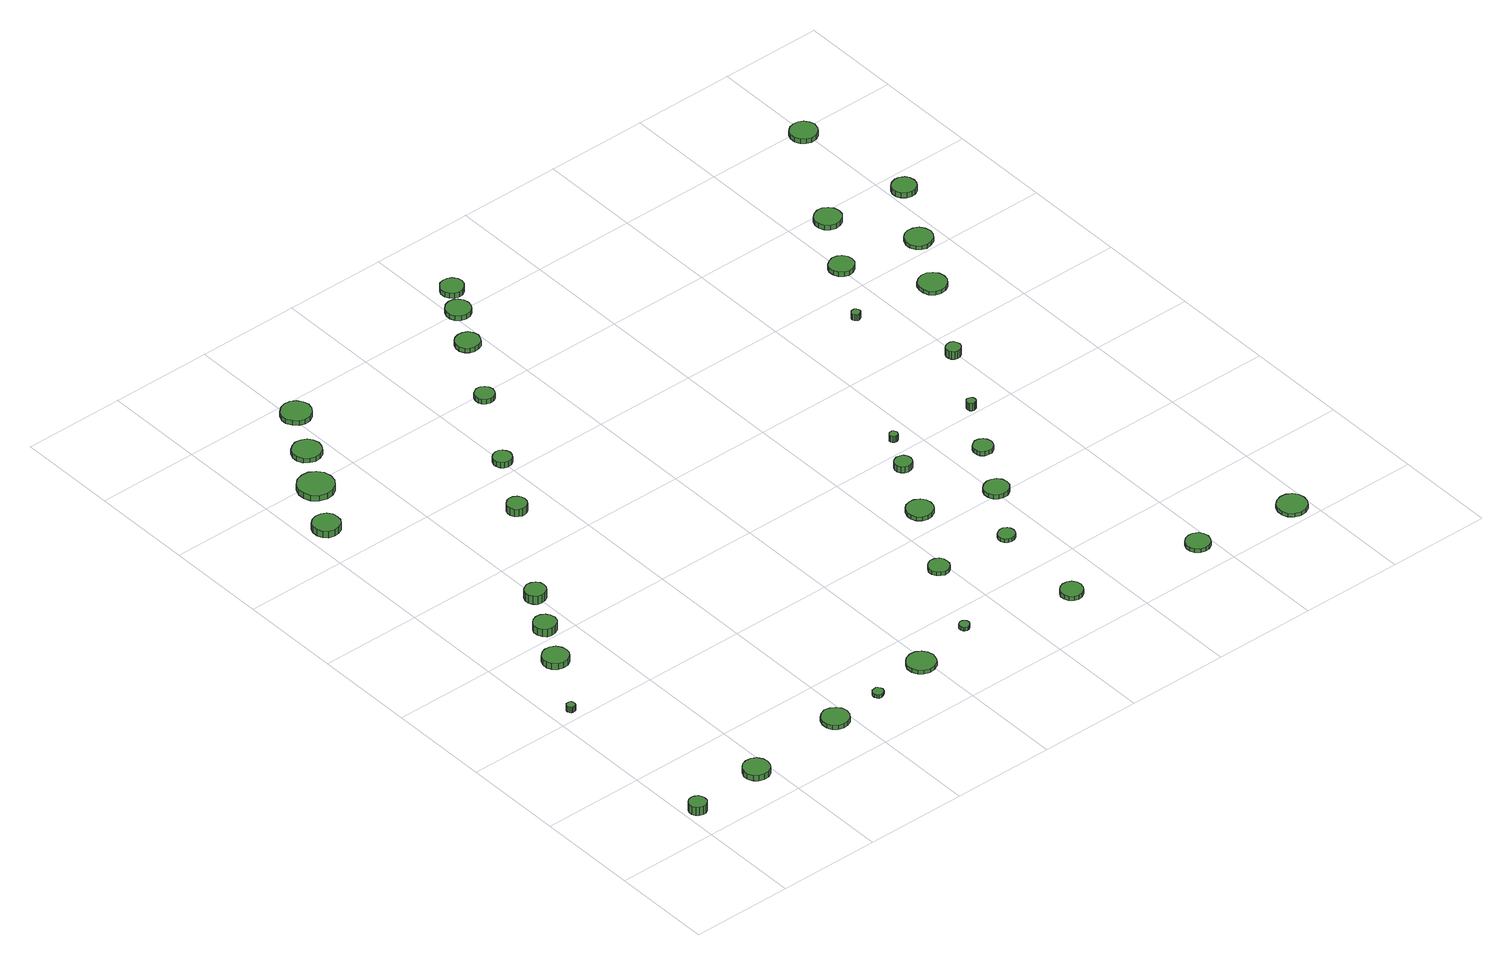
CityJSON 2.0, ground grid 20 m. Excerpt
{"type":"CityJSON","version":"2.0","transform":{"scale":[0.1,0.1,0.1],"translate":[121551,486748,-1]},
"CityObjects":{
"tree1":{"type":"SolitaryVegetationObject","attributes":{"function":"something"},"geometry":[{"type":"MultiSurface","lod":"1","boundaries":[[[0,1,2,3,4,5,6,7,8,9,10,11,12,13,14]],[[15,16,17,18,19,20,21,22,23,24,25,26,27,28,29]],[[0,29,28,1]],[[1,28,27,2]],[[2,27,26,3]],[[3,26,25,4]],[[4,25,24,5]],[[5,24,23,6]],[[6,23,22,7]],[[7,22,21,8]],[[8,21,20,9]],[[9,20,19,10]],[[10,19,18,11]],[[11,18,17,12]],[[12,17,16,13]],[[13,16,15,14]],[[14,15,29,0]]]}]},
"tree2":{"type":"SolitaryVegetationObject","attributes":{"function":"something"},"geometry":[{"type":"MultiSurface","lod":"1","boundaries":[[[30,31,32,33,34,35,36,37,38,39,40,41,42,43,44]],[[45,46,47,48,49,50,51,52,53,54,55,56,57,58,59]],[[30,59,58,31]],[[31,58,57,32]],[[32,57,56,33]],[[33,56,55,34]],[[34,55,54,35]],[[35,54,53,36]],[[36,53,52,37]],[[37,52,51,38]],[[38,51,50,39]],[[39,50,49,40]],[[40,49,48,41]],[[41,48,47,42]],[[42,47,46,43]],[[43,46,45,44]],[[44,45,59,30]]]}]},
"tree3":{"type":"SolitaryVegetationObject","attributes":{"function":"something"},"geometry":[{"type":"MultiSurface","lod":"1","boundaries":[[[60,61,62,63,64,65,66,67,68,69,70,71,72,73,74]],[[75,76,77,78,79,80,81,82,83,84,85,86,87,88,89]],[[60,89,88,61]],[[61,88,87,62]],[[62,87,86,63]],[[63,86,85,64]],[[64,85,84,65]],[[65,84,83,66]],[[66,83,82,67]],[[67,82,81,68]],[[68,81,80,69]],[[69,80,79,70]],[[70,79,78,71]],[[71,78,77,72]],[[72,77,76,73]],[[73,76,75,74]],[[74,75,89,60]]]}]},
"tree4":{"type":"SolitaryVegetationObject","attributes":{"function":"something"},"geometry":[{"type":"MultiSurface","lod":"1","boundaries":[[[90,91,92,93,94,95,96,97,98,99,100,101,102,103,104]],[[105,106,107,108,109,110,111,112,113,114,115,116,117,118,119]],[[90,119,118,91]],[[91,118,117,92]],[[92,117,116,93]],[[93,116,115,94]],[[94,115,114,95]],[[95,114,113,96]],[[96,113,112,97]],[[97,112,111,98]],[[98,111,110,99]],[[99,110,109,100]],[[100,109,108,101]],[[101,108,107,102]],[[102,107,106,103]],[[103,106,105,104]],[[104,105,119,90]]]}]},
"tree5":{"type":"SolitaryVegetationObject","attributes":{"function":"something"},"geometry":[{"type":"MultiSurface","lod":"1","boundaries":[[[120,121,122,123,124,125,126,127,128,129,130,131,132,133,134]],[[135,136,137,138,139,140,141,142,143,144,145,146,147,148,149]],[[120,149,148,121]],[[121,148,147,122]],[[122,147,146,123]],[[123,146,145,124]],[[124,145,144,125]],[[125,144,143,126]],[[126,143,142,127]],[[127,142,141,128]],[[128,141,140,129]],[[129,140,139,130]],[[130,139,138,131]],[[131,138,137,132]],[[132,137,136,133]],[[133,136,135,134]],[[134,135,149,120]]]}]},
"tree6":{"type":"SolitaryVegetationObject","attributes":{"function":"something"},"geometry":[{"type":"MultiSurface","lod":"1","boundaries":[[[150,151,152,153,154,155,156,157,158,159,160,161,162,163,164]],[[165,166,167,168,169,170,171,172,173,174,175,176,177,178,179]],[[150,179,178,151]],[[151,178,177,152]],[[152,177,176,153]],[[153,176,175,154]],[[154,175,174,155]],[[155,174,173,156]],[[156,173,172,157]],[[157,172,171,158]],[[158,171,170,159]],[[159,170,169,160]],[[160,169,168,161]],[[161,168,167,162]],[[162,167,166,163]],[[163,166,165,164]],[[164,165,179,150]]]}]},
"tree7":{"type":"SolitaryVegetationObject","attributes":{"function":"something"},"geometry":[{"type":"MultiSurface","lod":"1","boundaries":[[[180,181,182,183,184,185,186,187,188,189,190,191,192,193,194]],[[195,196,197,198,199,200,201,202,203,204,205,206,207,208,209]],[[180,209,208,181]],[[181,208,207,182]],[[182,207,206,183]],[[183,206,205,184]],[[184,205,204,185]],[[185,204,203,186]],[[186,203,202,187]],[[187,202,201,188]],[[188,201,200,189]],[[189,200,199,190]],[[190,199,198,191]],[[191,198,197,192]],[[192,197,196,193]],[[193,196,195,194]],[[194,195,209,180]]]}]},
"tree8":{"type":"SolitaryVegetationObject","attributes":{"function":"something"},"geometry":[{"type":"MultiSurface","lod":"1","boundaries":[[[210,211,212,213,214,215,216,217,218,219,220,221,222,223,224]],[[225,226,227,228,229,230,231,232,233,234,235,236,237,238,239]],[[210,239,238,211]],[[211,238,237,212]],[[212,237,236,213]],[[213,236,235,214]],[[214,235,234,215]],[[215,234,233,216]],[[216,233,232,217]],[[217,232,231,218]],[[218,231,230,219]],[[219,230,229,220]],[[220,229,228,221]],[[221,228,227,222]],[[222,227,226,223]],[[223,226,225,224]],[[224,225,239,210]]]}]},
"tree9":{"type":"SolitaryVegetationObject","attributes":{"function":"something"},"geometry":[{"type":"MultiSurface","lod":"1","boundaries":[[[240,241,242,243,244,245,246,247,248,249,250,251,252,253,254]],[[255,256,257,258,259,260,261,262,263,264,265,266,267,268,269]],[[240,269,268,241]],[[241,268,267,242]],[[242,267,266,243]],[[243,266,265,244]],[[244,265,264,245]],[[245,264,263,246]],[[246,263,262,247]],[[247,262,261,248]],[[248,261,260,249]],[[249,260,259,250]],[[250,259,258,251]],[[251,258,257,252]],[[252,257,256,253]],[[253,256,255,254]],[[254,255,269,240]]]}]},
"tree10":{"type":"SolitaryVegetationObject","attributes":{"function":"something"},"geometry":[{"type":"MultiSurface","lod":"1","boundaries":[[[270,271,272,273,274,275,276,277,278,279,280,281,282,283,284]],[[285,286,287,288,289,290,291,292,293,294,295,296,297,298,299]],[[270,299,298,271]],[[271,298,297,272]],[[272,297,296,273]],[[273,296,295,274]],[[274,295,294,275]],[[275,294,293,276]],[[276,293,292,277]],[[277,292,291,278]],[[278,291,290,279]],[[279,290,289,280]],[[280,289,288,281]],[[281,288,287,282]],[[282,287,286,283]],[[283,286,285,284]],[[284,285,299,270]]]}]},
"tree11":{"type":"SolitaryVegetationObject","attributes":{"function":"something"},"geometry":[{"type":"MultiSurface","lod":"1","boundaries":[[[300,301,302,303,304,305,306,307,308,309,310,311,312,313,314]],[[315,316,317,318,319,320,321,322,323,324,325,326,327,328,329]],[[300,329,328,301]],[[301,328,327,302]],[[302,327,326,303]],[[303,326,325,304]],[[304,325,324,305]],[[305,324,323,306]],[[306,323,322,307]],[[307,322,321,308]],[[308,321,320,309]],[[309,320,319,310]],[[310,319,318,311]],[[311,318,317,312]],[[312,317,316,313]],[[313,316,315,314]],[[314,315,329,300]]]}]},
"tree12":{"type":"SolitaryVegetationObject","attributes":{"function":"something"},"geometry":[{"type":"MultiSurface","lod":"1","boundaries":[[[330,331,332,333,334,335,336,337,338,339,340,341,342,343,344]],[[345,346,347,348,349,350,351,352,353,354,355,356,357,358,359]],[[330,359,358,331]],[[331,358,357,332]],[[332,357,356,333]],[[333,356,355,334]],[[334,355,354,335]],[[335,354,353,336]],[[336,353,352,337]],[[337,352,351,338]],[[338,351,350,339]],[[339,350,349,340]],[[340,349,348,341]],[[341,348,347,342]],[[342,347,346,343]],[[343,346,345,344]],[[344,345,359,330]]]}]},
"tree13":{"type":"SolitaryVegetationObject","attributes":{"function":"something"},"geometry":[{"type":"MultiSurface","lod":"1","boundaries":[[[360,361,362,363,364,365,366,367,368,369,370,371,372,373,374]],[[375,376,377,378,379,380,381,382,383,384,385,386,387,388,389]],[[360,389,388,361]],[[361,388,387,362]],[[362,387,386,363]],[[363,386,385,364]],[[364,385,384,365]],[[365,384,383,366]],[[366,383,382,367]],[[367,382,381,368]],[[368,381,380,369]],[[369,380,379,370]],[[370,379,378,371]],[[371,378,377,372]],[[372,377,376,373]],[[373,376,375,374]],[[374,375,389,360]]]}]},
"tree14":{"type":"SolitaryVegetationObject","attributes":{"function":"something"},"geometry":[{"type":"MultiSurface","lod":"1","boundaries":[[[390,391,392,393,394,395,396,397,398,399,400,401,402,403,404]],[[405,406,407,408,409,410,411,412,413,414,415,416,417,418,419]],[[390,419,418,391]],[[391,418,417,392]],[[392,417,416,393]],[[393,416,415,394]],[[394,415,414,395]],[[395,414,413,396]],[[396,413,412,397]],[[397,412,411,398]],[[398,411,410,399]],[[399,410,409,400]],[[400,409,408,401]],[[401,408,407,402]],[[402,407,406,403]],[[403,406,405,404]],[[404,405,419,390]]]}]},
"tree15":{"type":"SolitaryVegetationObject","attributes":{"function":"something"},"geometry":[{"type":"MultiSurface","lod":"1","boundaries":[[[420,421,422,423,424,425,426,427,428,429,430,431,432,433,434]],[[435,436,437,438,439,440,441,442,443,444,445,446,447,448,449]],[[420,449,448,421]],[[421,448,447,422]],[[422,447,446,423]],[[423,446,445,424]],[[424,445,444,425]],[[425,444,443,426]],[[426,443,442,427]],[[427,442,441,428]],[[428,441,440,429]],[[429,440,439,430]],[[430,439,438,431]],[[431,438,437,432]],[[432,437,436,433]],[[433,436,435,434]],[[434,435,449,420]]]}]},
"tree16":{"type":"SolitaryVegetationObject","attributes":{"function":"something"},"geometry":[{"type":"MultiSurface","lod":"1","boundaries":[[[450,451,452,453,454,455,456,457,458,459,460,461,462,463,464]],[[465,466,467,468,469,470,471,472,473,474,475,476,477,478,479]],[[450,479,478,451]],[[451,478,477,452]],[[452,477,476,453]],[[453,476,475,454]],[[454,475,474,455]],[[455,474,473,456]],[[456,473,472,457]],[[457,472,471,458]],[[458,471,470,459]],[[459,470,469,460]],[[460,469,468,461]],[[461,468,467,462]],[[462,467,466,463]],[[463,466,465,464]],[[464,465,479,450]]]}]},
"tree17":{"type":"SolitaryVegetationObject","attributes":{"function":"something"},"geometry":[{"type":"MultiSurface","lod":"1","boundaries":[[[480,481,482,483,484,485,486,487,488,489,490,491,492,493,494]],[[495,496,497,498,499,500,501,502,503,504,505,506,507,508,509]],[[480,509,508,481]],[[481,508,507,482]],[[482,507,506,483]],[[483,506,505,484]],[[484,505,504,485]],[[485,504,503,486]],[[486,503,502,487]],[[487,502,501,488]],[[488,501,500,489]],[[489,500,499,490]],[[490,499,498,491]],[[491,498,497,492]],[[492,497,496,493]],[[493,496,495,494]],[[494,495,509,480]]]}]},
"tree18":{"type":"SolitaryVegetationObject","attributes":{"function":"something"},"geometry":[{"type":"MultiSurface","lod":"1","boundaries":[[[510,511,512,513,514,515,516,517,518,519,520,521,522,523,524]],[[525,526,527,528,529,530,531,532,533,534,535,536,537,538,539]],[[510,539,538,511]],[[511,538,537,512]],[[512,537,536,513]],[[513,536,535,514]],[[514,535,534,515]],[[515,534,533,516]],[[516,533,532,517]],[[517,532,531,518]],[[518,531,530,519]],[[519,530,529,520]],[[520,529,528,521]],[[521,528,527,522]],[[522,527,526,523]],[[523,526,525,524]],[[524,525,539,510]]]}]},
"tree19":{"type":"SolitaryVegetationObject","attributes":{"function":"something"},"geometry":[{"type":"MultiSurface","lod":"1","boundaries":[[[540,541,542,543,544,545,546,547,548,549,550,551,552,553,554]],[[555,556,557,558,559,560,561,562,563,564,565,566,567,568,569]],[[540,569,568,541]],[[541,568,567,542]],[[542,567,566,543]],[[543,566,565,544]],[[544,565,564,545]],[[545,564,563,546]],[[546,563,562,547]],[[547,562,561,548]],[[548,561,560,549]],[[549,560,559,550]],[[550,559,558,551]],[[551,558,557,552]],[[552,557,556,553]],[[553,556,555,554]],[[554,555,569,540]]]}]},
"tree20":{"type":"SolitaryVegetationObject","attributes":{"function":"something"},"geometry":[{"type":"MultiSurface","lod":"1","boundaries":[[[570,571,572,573,574,575,576,577,578,579,580,581,582,583,584]],[[585,586,587,588,589,590,591,592,593,594,595,596,597,598,599]],[[570,599,598,571]],[[571,598,597,572]],[[572,597,596,573]],[[573,596,595,574]],[[574,595,594,575]],[[575,594,593,576]],[[576,593,592,577]],[[577,592,591,578]],[[578,591,590,579]],[[579,590,589,580]],[[580,589,588,581]],[[581,588,587,582]],[[582,587,586,583]],[[583,586,585,584]],[[584,585,599,570]]]}]},
"tree21":{"type":"SolitaryVegetationObject","attributes":{"function":"something"},"geometry":[{"type":"MultiSurface","lod":"1","boundaries":[[[600,601,602,603,604,605,606,607,608,609,610,611,612,613,614]],[[615,616,617,618,619,620,621,622,623,624,625,626,627,628,629]],[[600,629,628,601]],[[601,628,627,602]],[[602,627,626,603]],[[603,626,625,604]],[[604,625,624,605]],[[605,624,623,606]],[[606,623,622,607]],[[607,622,621,608]],[[608,621,620,609]],[[609,620,619,610]],[[610,619,618,611]],[[611,618,617,612]],[[612,617,616,613]],[[613,616,615,614]],[[614,615,629,600]]]}]},
"tree22":{"type":"SolitaryVegetationObject","attributes":{"function":"something"},"geometry":[{"type":"MultiSurface","lod":"1","boundaries":[[[630,631,632,633,634,635,636,637,638,639,640,641,642,643,644]],[[645,646,647,648,649,650,651,652,653,654,655,656,657,658,659]],[[630,659,658,631]],[[631,658,657,632]],[[632,657,656,633]],[[633,656,655,634]],[[634,655,654,635]],[[635,654,653,636]],[[636,653,652,637]],[[637,652,651,638]],[[638,651,650,639]],[[639,650,649,640]],[[640,649,648,641]],[[641,648,647,642]],[[642,647,646,643]],[[643,646,645,644]],[[644,645,659,630]]]}]},
"tree23":{"type":"SolitaryVegetationObject","attributes":{"function":"something"},"geometry":[{"type":"MultiSurface","lod":"1","boundaries":[[[660,661,662,663,664,665,666,667,668,669,670,671,672,673,674]],[[675,676,677,678,679,680,681,682,683,684,685,686,687,688,689]],[[660,689,688,661]],[[661,688,687,662]],[[662,687,686,663]],[[663,686,685,664]],[[664,685,684,665]],[[665,684,683,666]],[[666,683,682,667]],[[667,682,681,668]],[[668,681,680,669]],[[669,680,679,670]],[[670,679,678,671]],[[671,678,677,672]],[[672,677,676,673]],[[673,676,675,674]],[[674,675,689,660]]]}]},
"tree24":{"type":"SolitaryVegetationObject","attributes":{"function":"something"},"geometry":[{"type":"MultiSurface","lod":"1","boundaries":[[[690,691,692,693,694,695,696,697,698,699,700,701,702,703,704]],[[705,706,707,708,709,710,711,712,713,714,715,716,717,718,719]],[[690,719,718,691]],[[691,718,717,692]],[[692,717,716,693]],[[693,716,715,694]],[[694,715,714,695]],[[695,714,713,696]],[[696,713,712,697]],[[697,712,711,698]],[[698,711,710,699]],[[699,710,709,700]],[[700,709,708,701]],[[701,708,707,702]],[[702,707,706,703]],[[703,706,705,704]],[[704,705,719,690]]]}]},
"tree25":{"type":"SolitaryVegetationObject","attributes":{"function":"something"},"geometry":[{"type":"MultiSurface","lod":"1","boundaries":[[[720,721,722,723,724,725,726,727,728,729,730,731,732,733,734]],[[735,736,737,738,739,740,741,742,743,744,745,746,747,748,749]],[[720,749,748,721]],[[721,748,747,722]],[[722,747,746,723]],[[723,746,745,724]],[[724,745,744,725]],[[725,744,743,726]],[[726,743,742,727]],[[727,742,741,728]],[[728,741,740,729]],[[729,740,739,730]],[[730,739,738,731]],[[731,738,737,732]],[[732,737,736,733]],[[733,736,735,734]],[[734,735,749,720]]]}]},
"tree26":{"type":"SolitaryVegetationObject","attributes":{"function":"something"},"geometry":[{"type":"MultiSurface","lod":"1","boundaries":[[[750,751,752,753,754,755,756,757,758,759,760,761,762,763,764]],[[765,766,767,768,769,770,771,772,773,774,775,776,777,778,779]],[[750,779,778,751]],[[751,778,777,752]],[[752,777,776,753]],[[753,776,775,754]],[[754,775,774,755]],[[755,774,773,756]],[[756,773,772,757]],[[757,772,771,758]],[[758,771,770,759]],[[759,770,769,760]],[[760,769,768,761]],[[761,768,767,762]],[[762,767,766,763]],[[763,766,765,764]],[[764,765,779,750]]]}]},
"tree27":{"type":"SolitaryVegetationObject","attributes":{"function":"something"},"geometry":[{"type":"MultiSurface","lod":"1","boundaries":[[[780,781,782,783,784,785,786,787,788,789,790,791,792,793,794]],[[795,796,797,798,799,800,801,802,803,804,805,806,807,808,809]],[[780,809,808,781]],[[781,808,807,782]],[[782,807,806,783]],[[783,806,805,784]],[[784,805,804,785]],[[785,804,803,786]],[[786,803,802,787]],[[787,802,801,788]],[[788,801,800,789]],[[789,800,799,790]],[[790,799,798,791]],[[791,798,797,792]],[[792,797,796,793]],[[793,796,795,794]],[[794,795,809,780]]]}]},
"tree28":{"type":"SolitaryVegetationObject","attributes":{"function":"something"},"geometry":[{"type":"MultiSurface","lod":"1","boundaries":[[[810,811,812,813,814,815,816,817,818,819,820,821,822,823,824]],[[825,826,827,828,829,830,831,832,833,834,835,836,837,838,839]],[[810,839,838,811]],[[811,838,837,812]],[[812,837,836,813]],[[813,836,835,814]],[[814,835,834,815]],[[815,834,833,816]],[[816,833,832,817]],[[817,832,831,818]],[[818,831,830,819]],[[819,830,829,820]],[[820,829,828,821]],[[821,828,827,822]],[[822,827,826,823]],[[823,826,825,824]],[[824,825,839,810]]]}]},
"tree29":{"type":"SolitaryVegetationObject","attributes":{"function":"something"},"geometry":[{"type":"MultiSurface","lod":"1","boundaries":[[[840,841,842,843,844,845,846,847,848,849,850,851,852,853,854]],[[855,856,857,858,859,860,861,862,863,864,865,866,867,868,869]],[[840,869,868,841]],[[841,868,867,842]],[[842,867,866,843]],[[843,866,865,844]],[[844,865,864,845]],[[845,864,863,846]],[[846,863,862,847]],[[847,862,861,848]],[[848,861,860,849]],[[849,860,859,850]],[[850,859,858,851]],[[851,858,857,852]],[[852,857,856,853]],[[853,856,855,854]],[[854,855,869,840]]]}]},
"tree30":{"type":"SolitaryVegetationObject","attributes":{"function":"something"},"geometry":[{"type":"MultiSurface","lod":"1","boundaries":[[[870,871,872,873,874,875,876,877,878,879,880,881,882,883,884]],[[885,886,887,888,889,890,891,892,893,894,895,896,897,898,899]],[[870,899,898,871]],[[871,898,897,872]],[[872,897,896,873]],[[873,896,895,874]],[[874,895,894,875]],[[875,894,893,876]],[[876,893,892,877]],[[877,892,891,878]],[[878,891,890,879]],[[879,890,889,880]],[[880,889,888,881]],[[881,888,887,882]],[[882,887,886,883]],[[883,886,885,884]],[[884,885,899,870]]]}]},
"tree31":{"type":"SolitaryVegetationObject","attributes":{"function":"something"},"geometry":[{"type":"MultiSurface","lod":"1","boundaries":[[[900,901,902,903,904,905,906,907,908,909,910,911,912,913,914]],[[915,916,917,918,919,920,921,922,923,924,925,926,927,928,929]],[[900,929,928,901]],[[901,928,927,902]],[[902,927,926,903]],[[903,926,925,904]],[[904,925,924,905]],[[905,924,923,906]],[[906,923,922,907]],[[907,922,921,908]],[[908,921,920,909]],[[909,920,919,910]],[[910,919,918,911]],[[911,918,917,912]],[[912,917,916,913]],[[913,916,915,914]],[[914,915,929,900]]]}]},
"tree32":{"type":"SolitaryVegetationObject","attributes":{"function":"something"},"geometry":[{"type":"MultiSurface","lod":"1","boundaries":[[[930,931,932,933,934,935,936,937,938,939,940,941,942,943,944]],[[945,946,947,948,949,950,951,952,953,954,955,956,957,958,959]],[[930,959,958,931]],[[931,958,957,932]],[[932,957,956,933]],[[933,956,955,934]],[[934,955,954,935]],[[935,954,953,936]],[[936,953,952,937]],[[937,952,951,938]],[[938,951,950,939]],[[939,950,949,940]],[[940,949,948,941]],[[941,948,947,942]],[[942,947,946,943]],[[943,946,945,944]],[[944,945,959,930]]]}]},
"tree33":{"type":"SolitaryVegetationObject","attributes":{"function":"something"},"geometry":[{"type":"MultiSurface","lod":"1","boundaries":[[[960,961,962,963,964,965,966,967,968,969,970,971,972,973,974]],[[975,976,977,978,979,980,981,982,983,984,985,986,987,988,989]],[[960,989,988,961]],[[961,988,987,962]],[[962,987,986,963]],[[963,986,985,964]],[[964,985,984,965]],[[965,984,983,966]],[[966,983,982,967]],[[967,982,981,968]],[[968,981,980,969]],[[969,980,979,970]],[[970,979,978,971]],[[971,978,977,972]],[[972,977,976,973]],[[973,976,975,974]],[[974,975,989,960]]]}]},
"tree34":{"type":"SolitaryVegetationObject","attributes":{"function":"something"},"geometry":[{"type":"MultiSurface","lod":"1","boundaries":[[[990,991,992,993,994,995,996,997,998,999,1000,1001,1002,1003,1004]],[[1005,1006,1007,1008,1009,1010,1011,1012,1013,1014,1015,1016,1017,1018,1019]],[[990,1019,1018,991]],[[991,1018,1017,992]],[[992,1017,1016,993]],[[993,1016,1015,994]],[[994,1015,1014,995]],[[995,1014,1013,996]],[[996,1013,1012,997]],[[997,1012,1011,998]],[[998,1011,1010,999]],[[999,1010,1009,1000]],[[1000,1009,1008,1001]],[[1001,1008,1007,1002]],[[1002,1007,1006,1003]],[[1003,1006,1005,1004]],[[1004,1005,1019,990]]]}]},
"tree35":{"type":"SolitaryVegetationObject","attributes":{"function":"something"},"geometry":[{"type":"MultiSurface","lod":"1","boundaries":[[[1020,1021,1022,1023,1024,1025,1026,1027,1028,1029,1030,1031,1032,1033,1034]],[[1035,1036,1037,1038,1039,1040,1041,1042,1043,1044,1045,1046,1047,1048,1049]],[[1020,1049,1048,1021]],[[1021,1048,1047,1022]],[[1022,1047,1046,1023]],[[1023,1046,1045,1024]],[[1024,1045,1044,1025]],[[1025,1044,1043,1026]],[[1026,1043,1042,1027]],[[1027,1042,1041,1028]],[[1028,1041,1040,1029]],[[1029,1040,1039,1030]],[[1030,1039,1038,1031]],[[1031,1038,1037,1032]],[[1032,1037,1036,1033]],[[1033,1036,1035,1034]],[[1034,1035,1049,1020]]]}]},
"tree36":{"type":"SolitaryVegetationObject","attributes":{"function":"something"},"geometry":[{"type":"MultiSurface","lod":"1","boundaries":[[[1050,1051,1052,1053,1054,1055,1056,1057,1058,1059,1060,1061,1062,1063,1064]],[[1065,1066,1067,1068,1069,1070,1071,1072,1073,1074,1075,1076,1077,1078,1079]],[[1050,1079,1078,1051]],[[1051,1078,1077,1052]],[[1052,1077,1076,1053]],[[1053,1076,1075,1054]],[[1054,1075,1074,1055]],[[1055,1074,1073,1056]],[[1056,1073,1072,1057]],[[1057,1072,1071,1058]],[[1058,1071,1070,1059]],[[1059,1070,1069,1060]],[[1060,1069,1068,1061]],[[1061,1068,1067,1062]],[[1062,1067,1066,1063]],[[1063,1066,1065,1064]],[[1064,1065,1079,1050]]]}]},
"tree37":{"type":"SolitaryVegetationObject","attributes":{"function":"something"},"geometry":[{"type":"MultiSurface","lod":"1","boundaries":[[[1080,1081,1082,1083,1084,1085,1086,1087,1088,1089,1090,1091,1092,1093,1094]],[[1095,1096,1097,1098,1099,1100,1101,1102,1103,1104,1105,1106,1107,1108,1109]],[[1080,1109,1108,1081]],[[1081,1108,1107,1082]],[[1082,1107,1106,1083]],[[1083,1106,1105,1084]],[[1084,1105,1104,1085]],[[1085,1104,1103,1086]],[[1086,1103,1102,1087]],[[1087,1102,1101,1088]],[[1088,1101,1100,1089]],[[1089,1100,1099,1090]],[[1090,1099,1098,1091]],[[1091,1098,1097,1092]],[[1092,1097,1096,1093]],[[1093,1096,1095,1094]],[[1094,1095,1109,1080]]]}]},
"tree38":{"type":"SolitaryVegetationObject","attributes":{"function":"something"}},
"tree39":{"type":"SolitaryVegetationObject","attributes":{"function":"something"},"geometry":[{"type":"MultiSurface","lod":"1","boundaries":[[[1110,1111,1112,1113,1114,1115,1116,1117,1118,1119,1120,1121,1122,1123,1124]],[[1125,1126,1127,1128,1129,1130,1131,1132,1133,1134,1135,1136,1137,1138,1139]],[[1110,1139,1138,1111]],[[1111,1138,1137,1112]],[[1112,1137,1136,1113]],[[1113,1136,1135,1114]],[[1114,1135,1134,1115]],[[1115,1134,1133,1116]],[[1116,1133,1132,1117]],[[1117,1132,1131,1118]],[[1118,1131,1130,1119]],[[1119,1130,1129,1120]],[[1120,1129,1128,1121]],[[1121,1128,1127,1122]],[[1122,1127,1126,1123]],[[1123,1126,1125,1124]],[[1124,1125,1139,1110]]]}]},
"tree40":{"type":"SolitaryVegetationObject","attributes":{"function":"something"},"geometry":[{"type":"MultiSurface","lod":"1","boundaries":[[[1140,1141,1142,1143,1144,1145,1146,1147,1148,1149,1150,1151,1152,1153,1154]],[[1155,1156,1157,1158,1159,1160,1161,1162,1163,1164,1165,1166,1167,1168,1169]],[[1140,1169,1168,1141]],[[1141,1168,1167,1142]],[[1142,1167,1166,1143]],[[1143,1166,1165,1144]],[[1144,1165,1164,1145]],[[1145,1164,1163,1146]],[[1146,1163,1162,1147]],[[1147,1162,1161,1148]],[[1148,1161,1160,1149]],[[1149,1160,1159,1150]],[[1150,1159,1158,1151]],[[1151,1158,1157,1152]],[[1152,1157,1156,1153]],[[1153,1156,1155,1154]],[[1154,1155,1169,1140]]]}]}
},
"vertices":[
[43,67,25],[42,74,25],[38,80,25],[32,83,25],[25,84,25],[18,82,25],[13,77,25],[10,71,25],[10,64,25],[13,57,25],[18,53,25],[25,51,25],[32,51,25],[38,55,25],[42,60,25],[42,60,7],[38,55,7],[32,51,7],[25,51,7],[18,53,7],[13,57,7],[10,64,7],[10,71,7],[13,77,7],[18,82,7],[25,84,7],[32,83,7],[38,80,7],[42,74,7],[43,67,7],
[47,424,19],[47,428,19],[45,430,19],[42,432,19],[38,432,19],[35,431,19],[33,429,19],[31,426,19],[31,423,19],[33,420,19],[35,417,19],[38,416,19],[42,417,19],[45,418,19],[47,421,19],[47,421,7],[45,418,7],[42,417,7],[38,416,7],[35,417,7],[33,420,7],[31,423,7],[31,426,7],[33,429,7],[35,431,7],[38,432,7],[42,432,7],[45,430,7],[47,428,7],[47,424,7],
[198,81,19],[196,91,19],[190,100,19],[181,105,19],[170,106,19],[160,103,19],[153,96,19],[148,86,19],[148,76,19],[153,66,19],[160,59,19],[170,56,19],[181,57,19],[190,62,19],[196,70,19],[196,70,7],[190,62,7],[181,57,7],[170,56,7],[160,59,7],[153,66,7],[148,76,7],[148,86,7],[153,96,7],[160,103,7],[170,106,7],[181,105,7],[190,100,7],[196,91,7],[198,81,7],
[133,546,20],[131,556,20],[125,565,20],[116,570,20],[105,571,20],[96,568,20],[88,561,20],[84,551,20],[84,541,20],[88,532,20],[96,525,20],[105,522,20],[116,523,20],[125,528,20],[131,536,20],[131,536,7],[125,528,7],[116,523,7],[105,522,7],[96,525,7],[88,532,7],[84,541,7],[84,551,7],[88,561,7],[96,568,7],[105,571,7],[116,570,7],[125,565,7],[131,556,7],[133,546,7],
[174,626,23],[172,635,23],[167,642,23],[159,647,23],[150,648,23],[141,645,23],[135,639,23],[131,631,23],[131,622,23],[135,613,23],[141,607,23],[150,605,23],[159,606,23],[167,610,23],[172,617,23],[172,617,7],[167,610,7],[159,606,7],[150,605,7],[141,607,7],[135,613,7],[131,622,7],[131,631,7],[135,639,7],[141,645,7],[150,648,7],[159,647,7],[167,642,7],[172,635,7],[174,626,7],
[70,1089,21],[68,1099,21],[62,1108,21],[52,1113,21],[42,1114,21],[31,1111,21],[23,1104,21],[19,1094,21],[19,1083,21],[23,1073,21],[31,1066,21],[42,1063,21],[52,1064,21],[62,1069,21],[68,1078,21],[68,1078,7],[62,1069,7],[52,1064,7],[42,1063,7],[31,1066,7],[23,1073,7],[19,1083,7],[19,1094,7],[23,1104,7],[31,1111,7],[42,1114,7],[52,1113,7],[62,1108,7],[68,1099,7],[70,1089,7],
[398,102,16],[396,112,16],[389,121,16],[380,126,16],[369,128,16],[359,124,16],[351,117,16],[347,107,16],[347,96,16],[351,86,16],[359,79,16],[369,76,16],[380,77,16],[389,82,16],[396,91,16],[396,91,7],[389,82,7],[380,77,7],[369,76,7],[359,79,7],[351,86,7],[347,96,7],[347,107,7],[351,117,7],[359,124,7],[369,128,7],[380,126,7],[389,121,7],[396,112,7],[398,102,7],
[217,705,25],[216,713,25],[211,720,25],[203,724,25],[195,725,25],[187,722,25],[181,717,25],[177,709,25],[177,701,25],[181,693,25],[187,687,25],[195,685,25],[203,686,25],[211,690,25],[216,697,25],[216,697,7],[211,690,7],[203,686,7],[195,685,7],[187,687,7],[181,693,7],[177,701,7],[177,709,7],[181,717,7],[187,722,7],[195,725,7],[203,724,7],[211,720,7],[216,713,7],[217,705,7],
[137,1185,19],[134,1199,19],[125,1211,19],[113,1218,19],[99,1219,19],[85,1215,19],[74,1205,19],[69,1192,19],[69,1178,19],[74,1165,19],[85,1155,19],[99,1151,19],[113,1152,19],[125,1159,19],[134,1171,19],[134,1171,7],[125,1159,7],[113,1152,7],[99,1151,7],[85,1155,7],[74,1165,7],[69,1178,7],[69,1192,7],[74,1205,7],[85,1215,7],[99,1219,7],[113,1218,7],[125,1211,7],[134,1199,7],[137,1185,7],
[487,109,14],[486,113,14],[483,117,14],[480,119,14],[475,119,14],[471,118,14],[468,115,14],[466,111,14],[466,107,14],[468,102,14],[471,99,14],[475,98,14],[480,99,14],[483,101,14],[486,104,14],[486,104,7],[483,101,7],[480,99,7],[475,98,7],[471,99,7],[468,102,7],[466,107,7],[466,111,7],[468,115,7],[471,118,7],[475,119,7],[480,119,7],[483,117,7],[486,113,7],[487,109,7],
[183,1271,17],[180,1283,17],[174,1292,17],[164,1297,17],[152,1299,17],[142,1295,17],[133,1288,17],[128,1277,17],[128,1266,17],[133,1255,17],[142,1248,17],[152,1244,17],[164,1245,17],[174,1251,17],[180,1260,17],[180,1260,7],[174,1251,7],[164,1245,7],[152,1244,7],[142,1248,7],[133,1255,7],[128,1266,7],[128,1277,7],[133,1288,7],[142,1295,7],[152,1299,7],[164,1297,7],[174,1292,7],[180,1283,7],[183,1271,7],
[350,912,23],[348,920,23],[344,926,23],[337,930,23],[329,931,23],[322,928,23],[316,923,23],[313,916,23],[313,908,23],[316,901,23],[322,896,23],[329,893,23],[337,894,23],[344,898,23],[348,904,23],[348,904,7],[344,898,7],[337,894,7],[329,893,7],[322,896,7],[316,901,7],[313,908,7],[313,916,7],[316,923,7],[322,928,7],[329,931,7],[337,930,7],[344,926,7],[348,920,7],[350,912,7],
[239,1365,17],[236,1376,17],[229,1386,17],[219,1392,17],[207,1393,17],[196,1389,17],[187,1381,17],[182,1370,17],[182,1359,17],[187,1348,17],[196,1340,17],[207,1336,17],[219,1337,17],[229,1343,17],[236,1353,17],[236,1353,7],[229,1343,7],[219,1337,7],[207,1336,7],[196,1340,7],[187,1348,7],[182,1359,7],[182,1370,7],[187,1381,7],[196,1389,7],[207,1393,7],[219,1392,7],[229,1386,7],[236,1376,7],[239,1365,7],
[616,124,15],[613,135,15],[607,144,15],[597,150,15],[585,151,15],[574,147,15],[566,140,15],[561,129,15],[561,118,15],[566,107,15],[574,100,15],[585,96,15],[597,97,15],[607,103,15],[613,112,15],[613,112,7],[607,103,7],[597,97,7],[585,96,7],[574,100,7],[566,107,7],[561,118,7],[561,129,7],[566,140,7],[574,147,7],[585,151,7],[597,150,7],[607,144,7],[613,135,7],[616,124,7],
[418,1032,19],[416,1039,19],[412,1045,19],[406,1049,19],[398,1049,19],[391,1047,19],[386,1042,19],[383,1035,19],[383,1028,19],[386,1021,19],[391,1016,19],[398,1014,19],[406,1015,19],[412,1018,19],[416,1024,19],[416,1024,7],[412,1018,7],[406,1015,7],[398,1014,7],[391,1016,7],[386,1021,7],[383,1028,7],[383,1035,7],[386,1042,7],[391,1047,7],[398,1049,7],[406,1049,7],[412,1045,7],[416,1039,7],[418,1032,7],
[723,154,15],[722,158,15],[720,161,15],[716,163,15],[712,164,15],[708,162,15],[705,160,15],[703,156,15],[703,152,15],[705,148,15],[708,145,15],[712,144,15],[716,144,15],[720,147,15],[722,150,15],[722,150,7],[720,147,7],[716,144,7],[712,144,7],[708,145,7],[705,148,7],[703,152,7],[703,156,7],[705,160,7],[708,162,7],[712,164,7],[716,163,7],[720,161,7],[722,158,7],[723,154,7],
[512,1189,17],[510,1197,17],[506,1203,17],[499,1207,17],[491,1208,17],[484,1205,17],[478,1200,17],[475,1193,17],[475,1185,17],[478,1178,17],[484,1173,17],[491,1170,17],[499,1171,17],[506,1175,17],[510,1181,17],[510,1181,7],[506,1175,7],[499,1171,7],[491,1170,7],[484,1173,7],[478,1178,7],[475,1185,7],[475,1193,7],[478,1200,7],[484,1205,7],[491,1208,7],[499,1207,7],[506,1203,7],[510,1197,7],[512,1189,7],
[805,308,15],[804,316,15],[799,323,15],[792,327,15],[783,328,15],[776,325,15],[770,320,15],[766,312,15],[766,304,15],[770,296,15],[776,291,15],[783,288,15],[792,289,15],[799,293,15],[804,300,15],[804,300,7],[799,293,7],[792,289,7],[783,288,7],[776,291,7],[770,296,7],[766,304,7],[766,312,7],[770,320,7],[776,325,7],[783,328,7],[792,327,7],[799,323,7],[804,316,7],[805,308,7],
[940,106,16],[938,115,16],[933,122,16],[925,126,16],[916,127,16],[908,124,16],[901,118,16],[897,110,16],[897,101,16],[901,93,16],[908,87,16],[916,84,16],[925,85,16],[933,90,16],[938,97,16],[938,97,7],[933,90,7],[925,85,7],[916,84,7],[908,87,7],[901,93,7],[897,101,7],[897,110,7],[901,118,7],[908,124,7],[916,127,7],[925,126,7],[933,122,7],[938,115,7],[940,106,7],
[591,1321,17],[588,1331,17],[583,1339,17],[574,1343,17],[564,1344,17],[555,1341,17],[548,1335,17],[544,1326,17],[544,1316,17],[548,1307,17],[555,1301,17],[564,1298,17],[574,1299,17],[583,1303,17],[588,1311,17],[588,1311,7],[583,1303,7],[574,1299,7],[564,1298,7],[555,1301,7],[548,1307,7],[544,1316,7],[544,1326,7],[548,1335,7],[555,1341,7],[564,1344,7],[574,1343,7],[583,1339,7],[588,1331,7],[591,1321,7],
[889,451,16],[887,461,16],[881,470,16],[871,475,16],[861,476,16],[851,473,16],[843,466,16],[839,456,16],[839,446,16],[843,436,16],[851,429,16],[861,426,16],[871,427,16],[881,432,16],[887,441,16],[887,441,7],[881,432,7],[871,427,7],[861,426,7],[851,429,7],[843,436,7],[839,446,7],[839,456,7],[843,466,7],[851,473,7],[861,476,7],[871,475,7],[881,470,7],[887,461,7],[889,451,7],
[950,299,15],[949,306,15],[945,311,15],[939,315,15],[932,315,15],[926,313,15],[921,309,15],[918,303,15],[918,296,15],[921,290,15],[926,285,15],[932,283,15],[939,284,15],[945,287,15],[949,293,15],[949,293,7],[945,287,7],[939,284,7],[932,283,7],[926,285,7],[921,290,7],[918,296,7],[918,303,7],[921,309,7],[926,313,7],[932,315,7],[939,315,7],[945,311,7],[949,306,7],[950,299,7],
[638,1402,16],[636,1412,16],[630,1420,16],[622,1425,16],[612,1426,16],[603,1423,16],[595,1416,16],[591,1407,16],[591,1397,16],[595,1388,16],[603,1381,16],[612,1378,16],[622,1379,16],[630,1384,16],[636,1392,16],[636,1392,6],[630,1384,6],[622,1379,6],[612,1378,6],[603,1381,6],[595,1388,6],[591,1397,6],[591,1407,6],[595,1416,6],[603,1423,6],[612,1426,6],[622,1425,6],[630,1420,6],[636,1412,6],[638,1402,6],
[668,1455,17],[666,1464,17],[660,1472,17],[652,1476,17],[643,1477,17],[634,1474,17],[628,1468,17],[624,1460,17],[624,1450,17],[628,1442,17],[634,1436,17],[643,1433,17],[652,1434,17],[660,1439,17],[666,1446,17],[666,1446,6],[660,1439,6],[652,1434,6],[643,1433,6],[634,1436,6],[628,1442,6],[624,1450,6],[624,1460,6],[628,1468,6],[634,1474,6],[643,1477,6],[652,1476,6],[660,1472,6],[666,1464,6],[668,1455,6],
[940,565,20],[939,572,20],[935,578,20],[929,581,20],[922,582,20],[915,580,20],[910,575,20],[907,569,20],[907,562,20],[910,556,20],[915,551,20],[922,549,20],[929,550,20],[935,553,20],[939,559,20],[939,559,7],[935,553,7],[929,550,7],[922,549,7],[915,551,7],[910,556,7],[907,562,7],[907,569,7],[910,575,7],[915,580,7],[922,582,7],[929,581,7],[935,578,7],[939,572,7],[940,565,7],
[1028,409,16],[1026,419,16],[1020,426,16],[1011,431,16],[1002,432,16],[992,429,16],[985,423,16],[981,414,16],[981,404,16],[985,395,16],[992,389,16],[1002,386,16],[1011,387,16],[1020,392,16],[1026,399,16],[1026,399,7],[1020,392,7],[1011,387,7],[1002,386,7],[992,389,7],[985,395,7],[981,404,7],[981,414,7],[985,423,7],[992,429,7],[1002,432,7],[1011,431,7],[1020,426,7],[1026,419,7],[1028,409,7],
[968,634,21],[967,637,21],[965,640,21],[962,642,21],[959,642,21],[956,641,21],[954,639,21],[952,636,21],[952,632,21],[954,629,21],[956,627,21],[959,626,21],[962,626,21],[965,628,21],[967,631,21],[967,631,8],[965,628,8],[962,626,8],[959,626,8],[956,627,8],[954,629,8],[952,632,8],[952,636,8],[954,639,8],[956,641,8],[959,642,8],[962,642,8],[965,640,8],[967,637,8],[968,634,8],
[1197,65,16],[1195,75,16],[1190,82,16],[1181,87,16],[1172,88,16],[1163,85,16],[1155,79,16],[1151,70,16],[1151,60,16],[1155,51,16],[1163,45,16],[1172,42,16],[1181,43,16],[1190,48,16],[1195,56,16],[1195,56,8],[1190,48,8],[1181,43,8],[1172,42,8],[1163,45,8],[1155,51,8],[1151,60,8],[1151,70,8],[1155,79,8],[1163,85,8],[1172,88,8],[1181,87,8],[1190,82,8],[1195,75,8],[1197,65,8],
[1080,512,17],[1078,520,17],[1074,526,17],[1067,530,17],[1059,531,17],[1052,528,17],[1046,523,17],[1043,516,17],[1043,508,17],[1046,501,17],[1052,496,17],[1059,494,17],[1067,494,17],[1074,498,17],[1078,504,17],[1078,504,8],[1074,498,8],[1067,494,8],[1059,494,8],[1052,496,8],[1046,501,8],[1043,508,8],[1043,516,8],[1046,523,8],[1052,528,8],[1059,531,8],[1067,530,8],[1074,526,8],[1078,520,8],[1080,512,8],
[1130,614,24],[1129,618,24],[1127,621,24],[1124,622,24],[1120,623,24],[1117,622,24],[1114,619,24],[1113,616,24],[1113,612,24],[1114,609,24],[1117,606,24],[1120,605,24],[1124,606,24],[1127,607,24],[1129,610,24],[1129,610,8],[1127,607,8],[1124,606,8],[1120,605,8],[1117,606,8],[1114,609,8],[1113,612,8],[1113,616,8],[1114,619,8],[1117,622,8],[1120,623,8],[1124,622,8],[1127,621,8],[1129,618,8],[1130,614,8],
[1394,37,17],[1392,49,17],[1385,58,17],[1375,64,17],[1363,65,17],[1352,61,17],[1343,54,17],[1339,43,17],[1339,31,17],[1343,21,17],[1352,13,17],[1363,9,17],[1375,10,17],[1385,16,17],[1392,26,17],[1392,26,9],[1385,16,9],[1375,10,9],[1363,9,9],[1352,13,9],[1343,21,9],[1339,31,9],[1339,43,9],[1343,54,9],[1352,61,9],[1363,65,9],[1375,64,9],[1385,58,9],[1392,49,9],[1394,37,9],
[1141,938,20],[1140,941,20],[1138,944,20],[1135,946,20],[1131,946,20],[1128,945,20],[1126,943,20],[1124,939,20],[1124,936,20],[1126,933,20],[1128,931,20],[1131,929,20],[1135,930,20],[1138,932,20],[1140,934,20],[1140,934,7],[1138,932,7],[1135,930,7],[1131,929,7],[1128,931,7],[1126,933,7],[1124,936,7],[1124,939,7],[1126,943,7],[1128,945,7],[1131,946,7],[1135,946,7],[1138,944,7],[1140,941,7],[1141,938,7],
[1209,748,25],[1207,754,25],[1204,759,25],[1199,762,25],[1193,762,25],[1187,760,25],[1183,756,25],[1181,751,25],[1181,745,25],[1183,740,25],[1187,736,25],[1193,734,25],[1199,735,25],[1204,738,25],[1207,742,25],[1207,742,8],[1204,738,8],[1199,735,8],[1193,734,8],[1187,736,8],[1183,740,8],[1181,745,8],[1181,751,8],[1183,756,8],[1187,760,8],[1193,762,8],[1199,762,8],[1204,759,8],[1207,754,8],[1209,748,8],
[1227,1060,17],[1225,1069,17],[1219,1077,17],[1211,1082,17],[1201,1083,17],[1192,1080,17],[1184,1074,17],[1180,1065,17],[1180,1055,17],[1184,1046,17],[1192,1039,17],[1201,1036,17],[1211,1037,17],[1219,1042,17],[1225,1050,17],[1225,1050,7],[1219,1042,7],[1211,1037,7],[1201,1036,7],[1192,1039,7],[1184,1046,7],[1180,1055,7],[1180,1065,7],[1184,1074,7],[1192,1080,7],[1201,1083,7],[1211,1082,7],[1219,1077,7],[1225,1069,7],[1227,1060,7],
[1319,919,16],[1317,930,16],[1310,939,16],[1301,945,16],[1289,946,16],[1279,942,16],[1270,935,16],[1266,924,16],[1266,913,16],[1270,903,16],[1279,895,16],[1289,892,16],[1301,893,16],[1310,899,16],[1317,908,16],[1317,908,8],[1310,899,8],[1301,893,8],[1289,892,8],[1279,895,8],[1270,903,8],[1266,913,8],[1266,924,8],[1270,935,8],[1279,942,8],[1289,946,8],[1301,945,8],[1310,939,8],[1317,930,8],[1319,919,8],
[1298,1177,16],[1296,1188,16],[1289,1196,16],[1280,1202,16],[1270,1203,16],[1259,1199,16],[1251,1192,16],[1247,1182,16],[1247,1172,16],[1251,1162,16],[1259,1155,16],[1270,1152,16],[1280,1153,16],[1289,1158,16],[1296,1167,16],[1296,1167,6],[1289,1158,6],[1280,1153,6],[1270,1152,6],[1259,1155,6],[1251,1162,6],[1247,1172,6],[1247,1182,6],[1251,1192,6],[1259,1199,6],[1270,1203,6],[1280,1202,6],[1289,1196,6],[1296,1188,6],[1298,1177,6],
[1384,1032,15],[1381,1043,15],[1375,1052,15],[1365,1057,15],[1354,1058,15],[1344,1055,15],[1336,1048,15],[1331,1037,15],[1331,1026,15],[1336,1016,15],[1344,1009,15],[1354,1005,15],[1365,1007,15],[1375,1012,15],[1381,1021,15],[1381,1021,7],[1375,1012,7],[1365,1007,7],[1354,1005,7],[1344,1009,7],[1336,1016,7],[1331,1026,7],[1331,1037,7],[1336,1048,7],[1344,1055,7],[1354,1058,7],[1365,1057,7],[1375,1052,7],[1381,1043,7],[1384,1032,7],
[1453,1157,17],[1451,1167,17],[1446,1174,17],[1437,1179,17],[1428,1180,17],[1419,1177,17],[1411,1171,17],[1407,1162,17],[1407,1152,17],[1411,1144,17],[1419,1137,17],[1428,1134,17],[1437,1135,17],[1446,1140,17],[1451,1148,17],[1451,1148,6],[1446,1140,6],[1437,1135,6],[1428,1134,6],[1419,1137,6],[1411,1144,6],[1407,1152,6],[1407,1162,6],[1411,1171,6],[1419,1177,6],[1428,1180,6],[1437,1179,6],[1446,1174,6],[1451,1167,6],[1453,1157,6],
[1423,1389,16],[1420,1399,16],[1414,1408,16],[1405,1413,16],[1394,1414,16],[1384,1411,16],[1376,1404,16],[1372,1394,16],[1372,1383,16],[1376,1374,16],[1384,1367,16],[1394,1363,16],[1405,1364,16],[1414,1370,16],[1420,1378,16],[1420,1378,6],[1414,1370,6],[1405,1364,6],[1394,1363,6],[1384,1367,6],[1376,1374,6],[1372,1383,6],[1372,1394,6],[1376,1404,6],[1384,1411,6],[1394,1414,6],[1405,1413,6],[1414,1408,6],[1420,1399,6],[1423,1389,6]
]}
